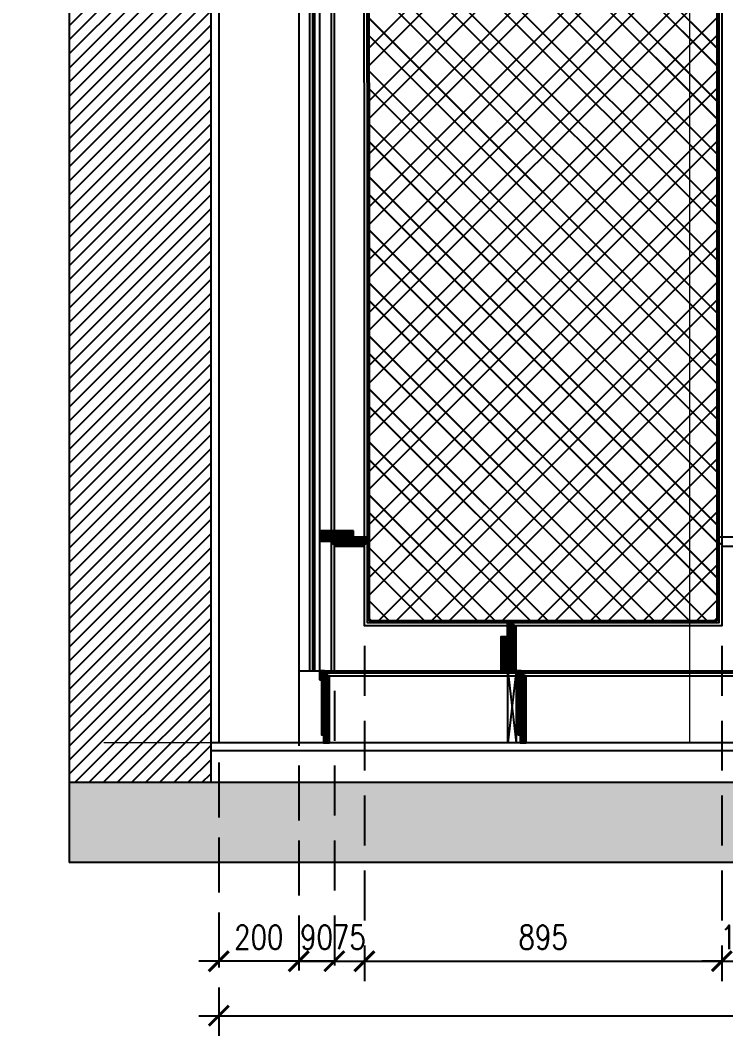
# Model space of a CAD drawing. Header units: inches. Extents: x -20583 to 399182, y -24453 to 525552.
# Drawn here: x 2626 to 4391, y 18129 to 20670 of the extents above; entities that cross this region are included whole.
import ezdxf

# ---------------------------------------------------------------- set-up
doc = ezdxf.new("R2010")
doc.units = ezdxf.units.IN
doc.header["$LTSCALE"] = 1000
doc.header["$MEASUREMENT"] = 0
doc.header["$PDMODE"] = 35
for name, pattern in [('DASHED', [0.75, 0.5, -0.25]), ('HIDDEN', [0.375, 0.25, -0.125]), ('HIDDEN2', [0.1875, 0.125, -0.0625])]:
    doc.linetypes.add(name, pattern=pattern)
for name, color, linetype in [('8', 8, 'Continuous'), ('A-DIM', 9, 'Continuous'), ('A-Hidden', 8, 'HIDDEN'), ('Layer1', 1, 'Continuous'), ('Layer3', 3, 'Continuous'), ('Layer7', 8, 'Continuous')]:
    doc.layers.add(name, color=color, linetype=linetype)
doc.layers.add('A-GLAZ', color=134, linetype='Continuous', lineweight=18)
doc.layers.add('Wood treillis', color=111, linetype='Continuous', lineweight=0)
doc.layers.add('Stone-GRG', color=7, linetype='Continuous', lineweight=0, true_color=0xfff2cc)
doc.styles.add('ZZ-Dim All', font='romans.shx', dxfattribs={"width": 0.8})
doc.dimstyles.new('DIM-100', dxfattribs={"dimscale": 50, "dimtxt": 1.25, "dimasz": 1, "dimexe": 1, "dimexo": 1, "dimgap": 0.6, "dimtad": 1, "dimdec": 0, "dimrnd": 5, "dimdsep": 46, "dimtxsty": 'ZZ-Dim All', "dimblk1": 'ARCHTICK', "dimblk2": 'ARCHTICK', "dimsah": 1, "dimcen": 1, "dimdle": 1, "dimclrd": 256, "dimclre": 8, "dimclrt": 256, "dimazin": 2, "dimtfac": 1, "dimtdec": 0, "dimtix": 1, "dimtmove": 2, "dimatfit": 2, "dimfxl": 0.1, "dimtolj": 1, "dimtzin": 0, "dimlwd": -1, "dimlwe": -1, "dimarcsym": 0})

# ---------------------------------------------------------------- blocks, each defined once
blk = doc.blocks.new('win-2100')
at = {"layer": 'A-GLAZ', "color": 8, "linetype": 'ByBlock', "lineweight": 0, "ltscale": 0.5, "elevation": 0}
blk.add_lwpolyline([(-1150, 2000), (-1150, -400)], dxfattribs=at)
blk = doc.blocks.new('MAK-GF10 structrual elev A')
at = {"layer": 'Layer7'}
h = blk.add_hatch(dxfattribs=at)
h.set_pattern_fill('ANSI31', color=256, scale=200, style=0)
h.set_pattern_definition([(45, (-400019.973, -95237.583), (-17.6776695, 17.6776695), [])])
h.paths.add_polyline_path([(2747.6, 22562.1), (2769.6, 22562.1), (3102.4, 22562.1), (3102.4, 18762.1), (2747.6, 18762.1)])
h.paths.add_polyline_path([(2747.6, 23012.1), (3102.4, 23012.1), (3102.4, 22562.1), (2747.6, 22562.1)])
h = blk.add_hatch(dxfattribs=at)
h.set_pattern_fill('AR-CONC', color=256, scale=10, style=0)
h.set_pattern_definition([(50, (-400019.973, -95237.583), (71.726018, -6.2752135), [7.5, -82.5]), (355, (-400019.97, -95237.58), (-13.875133, 75.219213), [6, -66]), (100.4514, (-400013.996, -95238.106), (57.850938, 68.943954), [6.374019, -70.114211]), (46.1842, (-400019.97, -95217.58), (106.724105, -16.551901), [11.25, -123.75]), (96.6356, (-400011.08, -95218.96), (93.46627, 97.411787), [9.56103, -105.1713]), (351.1842, (-400019.97, -95217.58), (93.466195, 97.41186), [9, -99]), (21, (-400009.973, -95222.583), (59.690705, -40.261889), [7.5, -82.5]), (326, (-400009.97, -95222.58), (24.331533, 72.515005), [6, -66]), (71.4514, (-400005, -95225.94), (84.022263, 32.25305), [6.374019, -70.114211]), (37.5, (-400019.973, -95237.583), (1.2159855, 33.2893854), [0, -65.2, 0, -67, 0, -66.25]), (7.5, (-400019.973, -95237.583), (26.3069537, 39.4411712), [0, -38.2, 0, -63.7, 0, -25.25]), (327.5, (-400042.273, -95237.583), (53.3822436, -2.2554872), [0, -25, 0, -78, 0, -103.5]), (317.5, (-400052.273, -95237.583), (58.318617, 10.010498), [0, -32.5, 0, -51.8, 0, -73.5])])
h.paths.add_polyline_path([(13544.6, 18762.1), (13544.6, 18562.1), (2747.6, 18562.1), (2747.6, 18762.1)])
at = {"layer": 'Layer1'}
for p, q in [((13544.6, 18862.1, 0), (3102.4, 18862.1, 0)), ((13544.6, 18842.1, 0), (3102.4, 18842.1, 0))]:
    blk.add_line(p, q, dxfattribs=at)
at = {"layer": 'Layer3'}
for p, q in [((2747.6, 23212.1, 0), (2747.6, 18562.1, 0)), ((3102.4, 23012.1, 0), (3102.4, 18762.1, 0)), ((3122.4, 23012.1, 0), (3122.4, 18862.1, 0)), ((13544.6, 18762.1, 0), (2747.6, 18762.1, 0)), ((13544.6, 18562.1, 0), (2747.6, 18562.1, 0))]:
    blk.add_line(p, q, dxfattribs=at)
at = {"layer": 'A-GLAZ'}
blk.add_blockref('win-2100', (5450.7, 19262.1, 0), dxfattribs=at)
blk = doc.blocks.new('_ARCHTICK')
at = {"color": 0, "linetype": 'ByBlock', "const_width": 0.15}
blk.add_lwpolyline([(-0.5, -0.5), (0.5, 0.5)], dxfattribs=at)
blk = doc.blocks.new('*D372')
at = {"layer": 'A-DIM', "color": 8, "linetype": 'HIDDEN2', "transparency": 16777216}
for p, q in [((3322.4, 18979.5), (3322.4, 18265.2)), ((3122.4, 18799.6), (3122.4, 18265.2))]:
    blk.add_line(p, q, dxfattribs=at)
at = {"layer": 'A-DIM', "transparency": 16777216}
blk.add_line((3372.4, 18315.2), (3072.4, 18315.2), dxfattribs=at)
at = {"layer": 'Defpoints', "color": 0, "transparency": 16777216}
for p in [(3322.4, 19029.5, 0), (3122.4, 18849.6, 0), (3122.4, 18315.2)]:
    blk.add_point(p, dxfattribs=at)
at = {"layer": 'A-DIM', "transparency": 16777216, "xscale": 50, "yscale": 50, "zscale": 50, "rotation": 180}
blk.add_blockref('_ARCHTICK', (3122.4, 18315.2), dxfattribs=at)
at = {"layer": 'A-DIM', "transparency": 16777216, "xscale": 50, "yscale": 50, "zscale": 50}
blk.add_blockref('_ARCHTICK', (3322.4, 18315.2), dxfattribs=at)
at = {"layer": 'A-DIM', "color": 3, "transparency": 16777216, "insert": (3222.4, 18375.2), "char_height": 60, "attachment_point": 5, "style": 'ZZ-Dim All'}
blk.add_mtext('\\A1;200', dxfattribs=at)
blk = doc.blocks.new('*D373')
at = {"layer": 'A-DIM', "color": 8, "linetype": 'HIDDEN2', "transparency": 16777216}
for p, q in [((3322.4, 18992.1), (3322.4, 18265.2)), ((3411.6, 18992.1), (3411.6, 18265.2))]:
    blk.add_line(p, q, dxfattribs=at)
at = {"layer": 'A-DIM', "transparency": 16777216}
for p, q in [((3322.4, 18315.2), (3272.4, 18315.2)), ((3322.4, 18315.2), (3411.6, 18315.2)), ((3411.6, 18315.2), (3461.6, 18315.2))]:
    blk.add_line(p, q, dxfattribs=at)
at = {"layer": 'Defpoints', "color": 0, "transparency": 16777216}
for p in [(3322.4, 19042.1, 0), (3411.6, 19042.1, 0), (3411.6, 18315.2)]:
    blk.add_point(p, dxfattribs=at)
at = {"layer": 'A-DIM', "transparency": 16777216, "xscale": 50, "yscale": 50, "zscale": 50}
blk.add_blockref('_ARCHTICK', (3322.4, 18315.2), dxfattribs=at)
at = {"layer": 'A-DIM', "transparency": 16777216, "xscale": 50, "yscale": 50, "zscale": 50, "rotation": 180}
blk.add_blockref('_ARCHTICK', (3411.6, 18315.2), dxfattribs=at)
at = {"layer": 'A-DIM', "color": 3, "transparency": 16777216, "insert": (3367, 18375.2), "char_height": 60, "attachment_point": 5, "style": 'ZZ-Dim All'}
blk.add_mtext('\\A1;90', dxfattribs=at)
blk = doc.blocks.new('*D374')
at = {"layer": 'A-DIM', "color": 8, "linetype": 'HIDDEN2', "transparency": 16777216}
for p, q in [((3486.8, 19104.6), (3486.8, 18265.2)), ((3411.6, 18992.1), (3411.6, 18265.2))]:
    blk.add_line(p, q, dxfattribs=at)
at = {"layer": 'A-DIM', "transparency": 16777216}
for p, q in [((3411.6, 18315.2), (3361.6, 18315.2)), ((3411.6, 18315.2), (3486.8, 18315.2)), ((3486.8, 18315.2), (3536.8, 18315.2))]:
    blk.add_line(p, q, dxfattribs=at)
at = {"layer": 'Defpoints', "color": 0, "transparency": 16777216}
for p in [(3486.8, 19154.6, 0), (3411.6, 19042.1, 0), (3486.8, 18315.2)]:
    blk.add_point(p, dxfattribs=at)
at = {"layer": 'A-DIM', "transparency": 16777216, "xscale": 50, "yscale": 50, "zscale": 50}
blk.add_blockref('_ARCHTICK', (3411.6, 18315.2), dxfattribs=at)
at = {"layer": 'A-DIM', "transparency": 16777216, "xscale": 50, "yscale": 50, "zscale": 50, "rotation": 180}
blk.add_blockref('_ARCHTICK', (3486.8, 18315.2), dxfattribs=at)
at = {"layer": 'A-DIM', "color": 3, "transparency": 16777216, "insert": (3449.2, 18375.2), "char_height": 60, "attachment_point": 5, "style": 'ZZ-Dim All'}
blk.add_mtext('\\A1;75', dxfattribs=at)
blk = doc.blocks.new('*D375')
at = {"layer": 'A-DIM', "color": 8, "linetype": 'HIDDEN2', "transparency": 16777216}
for p, q in [((3486.8, 19104.6), (3486.8, 18265.2)), ((4381.5, 19104.6), (4381.5, 18265.2))]:
    blk.add_line(p, q, dxfattribs=at)
at = {"layer": 'A-DIM', "transparency": 16777216}
blk.add_line((3436.8, 18315.2), (4431.5, 18315.2), dxfattribs=at)
at = {"layer": 'Defpoints', "color": 0, "transparency": 16777216}
for p in [(3486.8, 19154.6, 0), (4381.5, 19154.6, 0), (4381.5, 18315.2)]:
    blk.add_point(p, dxfattribs=at)
at = {"layer": 'A-DIM', "transparency": 16777216, "xscale": 50, "yscale": 50, "zscale": 50, "rotation": 180}
blk.add_blockref('_ARCHTICK', (3486.8, 18315.2), dxfattribs=at)
at = {"layer": 'A-DIM', "transparency": 16777216, "xscale": 50, "yscale": 50, "zscale": 50}
blk.add_blockref('_ARCHTICK', (4381.5, 18315.2), dxfattribs=at)
at = {"layer": 'A-DIM', "color": 3, "transparency": 16777216, "insert": (3934.2, 18375.2), "char_height": 60, "attachment_point": 5, "style": 'ZZ-Dim All'}
blk.add_mtext('\\A1;895', dxfattribs=at)
blk = doc.blocks.new('*D376')
at = {"layer": 'A-DIM', "color": 8, "linetype": 'HIDDEN2', "transparency": 16777216}
for p, q in [((4381.5, 19104.6), (4381.5, 18265.2)), ((4496.5, 18992.1), (4496.5, 18265.2))]:
    blk.add_line(p, q, dxfattribs=at)
at = {"layer": 'A-DIM', "transparency": 16777216}
for p, q in [((4381.5, 18315.2), (4331.5, 18315.2)), ((4381.5, 18315.2), (4496.5, 18315.2)), ((4496.5, 18315.2), (4546.5, 18315.2))]:
    blk.add_line(p, q, dxfattribs=at)
at = {"layer": 'Defpoints', "color": 0, "transparency": 16777216}
for p in [(4381.5, 19154.6, 0), (4496.5, 19042.1, 0), (4496.5, 18315.2)]:
    blk.add_point(p, dxfattribs=at)
at = {"layer": 'A-DIM', "transparency": 16777216, "xscale": 50, "yscale": 50, "zscale": 50}
blk.add_blockref('_ARCHTICK', (4381.5, 18315.2), dxfattribs=at)
at = {"layer": 'A-DIM', "transparency": 16777216, "xscale": 50, "yscale": 50, "zscale": 50, "rotation": 180}
blk.add_blockref('_ARCHTICK', (4496.5, 18315.2), dxfattribs=at)
at = {"layer": 'A-DIM', "color": 3, "transparency": 16777216, "insert": (4439, 18375.2), "char_height": 60, "attachment_point": 5, "style": 'ZZ-Dim All'}
blk.add_mtext('\\A1;115', dxfattribs=at)
blk = doc.blocks.new('*D391')
at = {"layer": 'A-DIM', "color": 8, "linetype": 'HIDDEN2', "transparency": 16777216}
for p, q in [((3122.4, 18812.1), (3122.4, 18128.7)), ((12982.4, 18812.1), (12982.4, 18128.7))]:
    blk.add_line(p, q, dxfattribs=at)
at = {"layer": 'A-DIM', "transparency": 16777216}
blk.add_line((3072.4, 18178.7), (13032.4, 18178.7), dxfattribs=at)
at = {"layer": 'Defpoints', "color": 0, "transparency": 16777216}
for p in [(3122.4, 18862.1, 0), (12982.4, 18862.1, 0), (12982.4, 18178.7)]:
    blk.add_point(p, dxfattribs=at)
at = {"layer": 'A-DIM', "transparency": 16777216, "xscale": 50, "yscale": 50, "zscale": 50, "rotation": 180}
blk.add_blockref('_ARCHTICK', (3122.4, 18178.7), dxfattribs=at)
at = {"layer": 'A-DIM', "transparency": 16777216, "xscale": 50, "yscale": 50, "zscale": 50}
blk.add_blockref('_ARCHTICK', (12982.4, 18178.7), dxfattribs=at)
at = {"layer": 'A-DIM', "color": 3, "transparency": 16777216, "insert": (8052.4, 18238.7), "char_height": 60, "attachment_point": 5, "style": 'ZZ-Dim All'}
blk.add_mtext('\\A1;9860', dxfattribs=at)

msp = doc.modelspace()

# ---------------------------------------------------------------- hatches: boundary and pattern name
at = {"layer": 'Stone-GRG', "lineweight": 0}
h = msp.add_hatch(dxfattribs=at)
h.set_pattern_fill('ANSI31', color=253, scale=20)
h.set_pattern_definition([(45, (-88001.7906, -12180.238), (-1.76776695, 1.76776695), [])])
edge = h.paths.add_edge_path()
edge.add_line((3459.3, 19392.5), (3374.3, 19392.5))
edge.add_line((3374.3, 19392.5), (3374.3, 19366.4))
edge.add_line((3374.3, 19366.4), (3399.3, 19366.4))
edge.add_line((3399.3, 19366.4), (3404.3, 19366.4))
edge.add_arc((3411.8, 19366.4), 7.5, 180, 270)
edge.add_line((3411.8, 19358.9), (3411.8, 19353.9))
edge.add_line((3411.8, 19353.9), (3486.8, 19353.9))
edge.add_line((3486.8, 19353.9), (3486.8, 19358.9))
edge.add_arc((3486.8, 19366.4), 7.5, 270, 360)
edge.add_line((3494.3, 19366.4), (3499.3, 19366.4))
edge.add_line((3499.3, 19366.4), (3499.3, 19376.4))
edge.add_line((3499.3, 19376.4), (3459.3, 19376.4))
edge.add_line((3459.3, 19376.4), (3459.3, 19392.5))
h = msp.add_hatch(dxfattribs=at)
h.set_pattern_fill('ANSI31', color=253, scale=20)
h.set_pattern_definition([(45, (-139.5463, -0.0004), (-1.76776695, 1.76776695), [])])
edge = h.paths.add_edge_path()
edge.add_line((3866.7, 19042.1), (3866.7, 19154.6))
edge.add_line((3866.7, 19154.6), (3861.7, 19154.6))
edge.add_arc((3854.2, 19154.6), 7.5, 360, 450)
edge.add_line((3854.2, 19162.1), (3854.2, 19167.1))
edge.add_line((3854.2, 19167.1), (3844.2, 19167.1))
edge.add_line((3844.2, 19167.1), (3844.2, 19127.1))
edge.add_line((3844.2, 19127.1), (3828.1, 19127.1))
edge.add_line((3828.1, 19127.1), (3828.1, 19042.1))
edge.add_line((3828.1, 19042.1), (3866.7, 19042.1))
h = msp.add_hatch(dxfattribs=at)
h.set_pattern_fill('ANSI31', color=253, scale=20)
h.set_pattern_definition([(45, (251.762, 0), (-1.76776695, 1.76776695), [])])
edge = h.paths.add_edge_path()
edge.add_line((3374.1, 19019.6), (3379.1, 19019.6))
edge.add_line((3379.1, 19019.6), (3379.1, 18881.4))
edge.add_line((3379.1, 18881.4), (3384.1, 18881.4))
edge.add_line((3384.1, 18881.4), (3384.1, 18862.1))
edge.add_line((3384.1, 18862.1), (3399.1, 18862.1))
edge.add_line((3399.1, 18862.1), (3399.1, 19029.6))
edge.add_line((3399.1, 19029.6), (3394.1, 19029.6))
edge.add_arc((3386.6, 19029.6), 7.5, 360, 450)
edge.add_line((3386.6, 19037.1), (3386.6, 19042.1))
edge.add_line((3386.6, 19042.1), (3374.1, 19042.1))
edge.add_line((3374.1, 19042.1), (3374.1, 19019.6))
h = msp.add_hatch(dxfattribs=at)
h.set_pattern_fill('ANSI31', color=253, scale=20)
edge = h.paths.add_edge_path()
edge.add_line((3866.7, 19019.6), (3871.7, 19019.6))
edge.add_line((3871.7, 19019.6), (3871.7, 18881.4))
edge.add_line((3871.7, 18881.4), (3876.7, 18881.4))
edge.add_line((3876.7, 18881.4), (3876.7, 18862.1))
edge.add_line((3876.7, 18862.1), (3891.7, 18862.1))
edge.add_line((3891.7, 18862.1), (3891.7, 19029.6))
edge.add_line((3891.7, 19029.6), (3886.7, 19029.6))
edge.add_arc((3879.2, 19029.6), 7.5, 360, 450)
edge.add_line((3879.2, 19037.1), (3879.2, 19042.1))
edge.add_line((3879.2, 19042.1), (3866.7, 19042.1))
edge.add_line((3866.7, 19042.1), (3866.7, 19019.6))
at = {"layer": 'Wood treillis', "lineweight": -2}
h = msp.add_hatch(dxfattribs=at)
h.set_pattern_fill('ANSI32', color=256, scale=250, angle=90)
h.paths.add_polyline_path([(4368.8, 21862.1), (3499.1, 21862.1), (3499, 19167.1), (4368.7, 19167.1)])
h = msp.add_hatch(dxfattribs=at)
h.set_pattern_fill('ANSI32', color=256, scale=250, angle=90)
h.paths.add_polyline_path([(3499.1, 21862.1), (4368.8, 21862.1), (4369, 19167.1), (3499.3, 19167.1)])
h = msp.add_hatch(dxfattribs=at)
h.set_pattern_fill('ANSI32', color=256, scale=250)
h.paths.add_polyline_path([(3499.1, 21862.1), (4368.8, 21862.1), (4369, 19167.1), (3499.3, 19167.1)])

# ---------------------------------------------------------------- linework, layer by layer
at = {"layer": 'A-Hidden', "linetype": 'DASHED', "lineweight": 0, "ltscale": 10}
msp.add_line((15334.4, 18862.1, 0), (2054.3, 18862.1, 0), dxfattribs=at)
at = {"layer": 'Wood treillis', "lineweight": -2}
for p, q in [((3374.1, 21874.6, 0), (3374.1, 19042.1, 0)), ((3322.4, 21837.1, 0), (3322.4, 18862.1, 0)), ((3349.1, 21837.1, 0), (3349.1, 19042.1, 0)), ((3356.6, 21849.6, 0), (3356.6, 19042.1, 0)), ((3361.6, 21849.6, 0), (3361.6, 19042.1, 0)), ((3322.4, 19042.1, 0), (4359, 19042.1, 0)), ((3871.7, 19042.1, 0), (4494, 19042.1, 0)), ((3386.6, 19037.1, 0), (4506.5, 19037.1, 0)), ((3394.1, 19029.6, 0), (4514, 19029.6, 0))]:
    msp.add_line(p, q, dxfattribs=at)
at = {"layer": 'Wood treillis', "color": 0, "lineweight": -2}
for p, q in [((3866.7, 19042.1, 0), (3845.6, 18862.1, 0)), ((3845.6, 19042.1, 0), (3866.7, 18862.1, 0))]:
    msp.add_line(p, q, dxfattribs=at)
at = {"layer": 'Wood treillis', "lineweight": -2, "elevation": 0}
for points in [[(3404.1, 19042.1), (3404.1, 21957.1)], [(3411.6, 19042.1), (3411.6, 21949.6)]]:
    msp.add_lwpolyline(points, dxfattribs=at)
for points in [[(3486.6, 21874.6), (4381.3, 21874.6), (4381.5, 19154.6), (3486.8, 19154.6)], [(3494.1, 21867.1), (4373.8, 21867.1), (4374, 19162.1), (3494.3, 19162.1)], [(3499.1, 21862.1), (4368.8, 21862.1), (4369, 19167.1), (3499.3, 19167.1)]]:
    msp.add_lwpolyline(points, close=True, dxfattribs=at)
at = {"layer": 'Wood treillis', "color": 0, "lineweight": -2, "elevation": 0}
for points in [[(3459.3, 19392.5), (3374.3, 19392.5), (3374.3, 19366.4), (3399.3, 19366.4), (3399.3, 19366.4), (3404.3, 19366.4, 0.414214), (3411.8, 19358.9), (3411.8, 19353.9), (3486.8, 19353.9), (3486.8, 19358.9, 0.414214), (3494.3, 19366.4), (3499.3, 19366.4), (3499.3, 19376.4), (3459.3, 19376.4), (3459.3, 19392.5)], [(3866.7, 19042.1), (3866.7, 19154.6), (3861.7, 19154.6, 0.414214), (3854.2, 19162.1), (3854.2, 19167.1), (3844.2, 19167.1), (3844.2, 19127.1), (3828.1, 19127.1), (3828.1, 19042.1), (3866.7, 19042.1)], [(3374.1, 19019.6), (3379.1, 19019.6), (3379.1, 18881.4), (3384.1, 18881.4), (3384.1, 18862.1), (3399.1, 18862.1), (3399.1, 19029.6), (3394.1, 19029.6, 0.414214), (3386.6, 19037.1), (3386.6, 19042.1), (3374.1, 19042.1), (3374.1, 19019.6)], [(3866.7, 19019.6), (3871.7, 19019.6), (3871.7, 18881.4), (3876.7, 18881.4), (3876.7, 18862.1), (3891.7, 18862.1), (3891.7, 19029.6), (3886.7, 19029.6, 0.414214), (3879.2, 19037.1), (3879.2, 19042.1), (3866.7, 19042.1), (3866.7, 19019.6)]]:
    msp.add_lwpolyline(points, format="xyb", dxfattribs=at)
msp.add_lwpolyline([(4412.7, 19392.5), (4412.7, 19376.4), (4369, 19376.4), (4369, 19366.4), (4374, 19366.4, 0.414214), (4381.5, 19358.9), (4381.5, 19353.9), (4456.5, 19353.9), (4456.5, 19358.9, 0.414214), (4464, 19366.4), (4469, 19366.4), (4469, 19366.4), (4481.5, 19366.4), (4481.5, 19371.4, 0.414214), (4489, 19378.9), (4494, 19378.9), (4494, 19392.5)], format="xyb", close=True, dxfattribs=at)
msp.add_lwpolyline([(3845.6, 19042.1), (3866.7, 19042.1), (3866.7, 18862.1), (3845.6, 18862.1)], close=True, dxfattribs=at)

# ---------------------------------------------------------------- block references
at = {"layer": '8', "color": 2}
msp.add_blockref('MAK-GF10 structrual elev A', (0, 0), dxfattribs=at)

# ---------------------------------------------------------------- dimensions: what is measured, and where the dimension line sits
at = {"layer": 'A-DIM'}
for base, p1, p2, picture, middle in [((3486.8, 18315.2), (3411.6, 19042.1, 0), (3486.8, 19154.6, 0), '*D374', (3449.2, 18375.2)), ((4381.5, 18315.2), (3486.8, 19154.6, 0), (4381.5, 19154.6, 0), '*D375', (3934.2, 18375.2)), ((4496.5, 18315.2), (4381.5, 19154.6, 0), (4496.5, 19042.1, 0), '*D376', (4439, 18375.2)), ((3411.6, 18315.2), (3322.4, 19042.1, 0), (3411.6, 19042.1, 0), '*D373', (3367, 18375.2)), ((3122.4, 18315.2, 0), (3322.4, 19029.5, 0), (3122.4, 18849.6, 0), '*D372', (3222.4, 18375.2, 0)), ((12982.4, 18178.7), (3122.4, 18862.1, 0), (12982.4, 18862.1, 0), '*D391', (8052.4, 18238.7))]:
    dim = msp.add_linear_dim(base=base, p1=p1, p2=p2, dimstyle='DIM-100', override={"dimtxt": 1.2, "dimclrt": 3}, dxfattribs=at)
    dim.commit()
    dim.dimension.update_dxf_attribs({"geometry": picture, "text_midpoint": middle})

doc.saveas('drawing.dxf')
